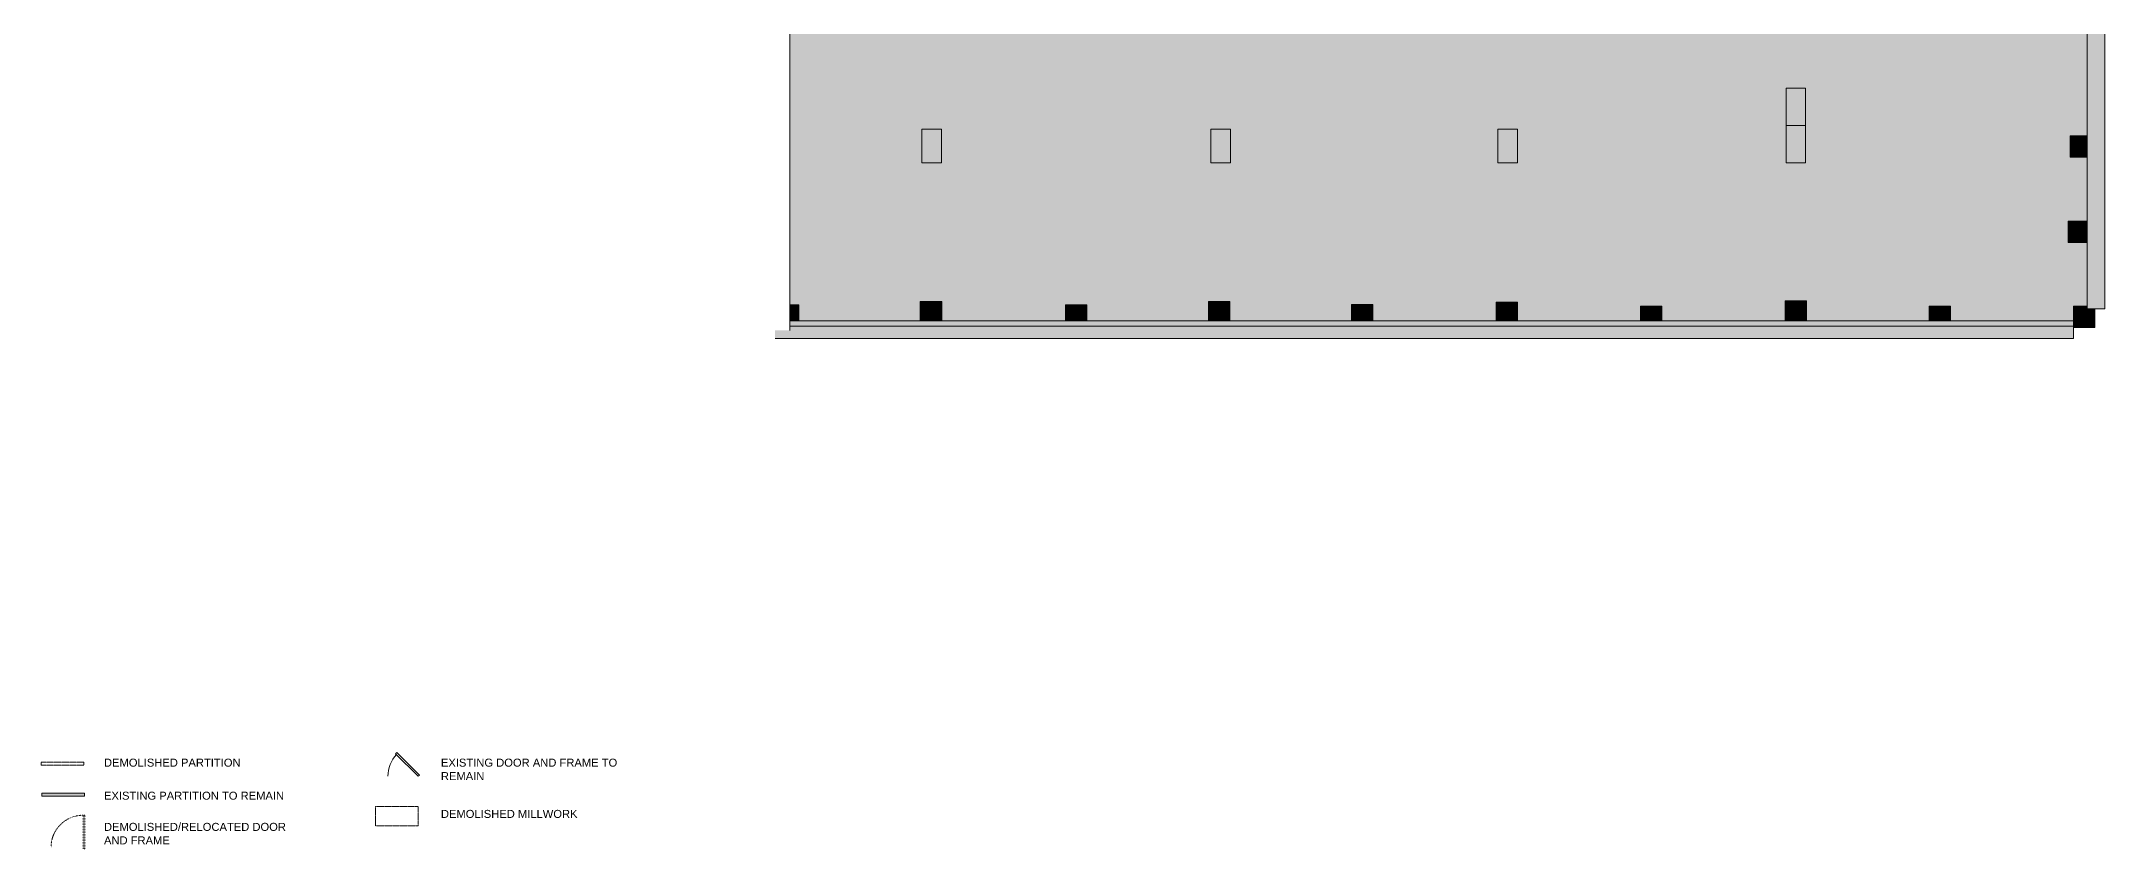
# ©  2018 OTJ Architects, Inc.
# Model space of a CAD drawing. Header units: inches. Extents: x 628 to 2949, y -226 to 2134.
# Drawn here: x 628 to 2949, y -226 to 683 of the extents above; entities that cross this region are included whole.
import ezdxf

# ---------------------------------------------------------------- set-up
doc = ezdxf.new("R2010")
doc.units = ezdxf.units.IN
doc.header["$MEASUREMENT"] = 0
doc.linetypes.add('Dash 1_16_', pattern=[0.125, 0.0625, -0.0625])
doc.linetypes.add('Demolished 3_16_', pattern=[0.28125, 0.1875, -0.09375])
for name, color, linetype, lineweight in [('A-COLS', 52, 'Continuous', 13), ('A-DETL', 90, 'Continuous', 9), ('A-DETL-DEMO', 6, 'Demolished 3_16_', 9), ('A-DETL-GENF', 92, 'Continuous', 9), ('A-DETL-MEDM', 33, 'Continuous', 20), ('A-DETL-THIN', 151, 'Continuous', 9), ('A-WALL', 113, 'Continuous', 13), ('A-WALL-PATT', 111, 'Continuous', 13), ('G-ANNO-TEXT', 231, 'Continuous', 9)]:
    doc.layers.add(name, color=color, linetype=linetype, lineweight=lineweight)
doc.styles.add('Swis721 Lt BT', font='swissl.ttf', dxfattribs={"height": 9})

# ---------------------------------------------------------------- blocks, each defined once
blk = doc.blocks.new('Break Line1 - Break Line 2-7655819-Level XX  DEMOLITION')
at = {"layer": 'A-DETL-MEDM'}
for p, q in [((-576.7, 0), (-1.5, 0)), ((-1.5, 0), (-0.7, 3.4)), ((-0.7, 3.4), (0.8, -3.4)), ((0.8, -3.4), (1.5, 0)), ((1.5, 0), (1199.4, 0))]:
    blk.add_line(p, q, dxfattribs=at)

msp = doc.modelspace()

# ---------------------------------------------------------------- hatches: boundary and pattern name
at = {"layer": 'A-COLS'}
for points in [[(2612.2, 588.4), (2612.2, 630.4), (2590.2, 630.4), (2590.2, 588.4)], [(1640.2, 546.4), (1640.2, 584.4), (1618.2, 584.4), (1618.2, 546.4)], [(1965.2, 546.4), (1965.2, 584.4), (1943.2, 584.4), (1943.2, 546.4)], [(2288.2, 546.4), (2288.2, 584.4), (2266.2, 584.4), (2266.2, 546.4)], [(2612.2, 546.4), (2612.2, 588.4), (2590.2, 588.4), (2590.2, 546.4)], [(2125.6, 368.9), (2125.6, 386.9), (2101.6, 386.9), (2101.6, 368.9)]]:
    msp.add_hatch(color=250, dxfattribs=at).paths.add_polyline_path(points, flags=0)
at = {"layer": 'A-DETL-GENF'}
h = msp.add_hatch(color=9, dxfattribs=at)
h.paths.add_polyline_path([(1479.6, 368.7), (1616.4, 368.7), (1616.4, 390.4), (1640.4, 390.4), (1640.4, 368.7), (1779.6, 368.7), (1779.6, 386.4), (1803.6, 386.4), (1803.6, 368.7), (1940.5, 368.7), (1940.5, 390.4), (1964.5, 390.4), (1964.5, 368.7), (2264.3, 368.7), (2264.3, 389.4), (2288.3, 389.4), (2288.3, 368.7), (2426.5, 368.7), (2426.5, 385), (2450.5, 385), (2450.5, 368.7), (2589.2, 368.7), (2589.2, 391), (2613.2, 391), (2613.2, 368.7), (2751.4, 368.7), (2751.4, 385), (2775.4, 385), (2775.4, 368.7), (2913.6, 368.7), (2913.6, 385.2), (2928.9, 385.2), (2928.9, 456.7), (2907.5, 456.7), (2907.5, 480.7), (2928.9, 480.7), (2928.9, 552.9), (2909.7, 552.9), (2909.7, 576.9), (2928.9, 576.9), (2928.9, 715.1), (2909.6, 715.1), (2909.6, 724.3), (2612.2, 724.3), (2612.2, 706.9), (2494.5, 706.9), (2494.5, 734.3), (2332, 734.4), (2332, 831.4), (2265.5, 831.4), (2265.5, 902.7), (1963.5, 902.7), (1963.5, 868.6), (1941.5, 868.6), (1941.5, 902.7), (1640.2, 902.7), (1640.2, 866.6), (1618.2, 866.6), (1618.2, 902.7), (1483.9, 902.7), (1483.9, 901.9), (1482.4, 901.9), (1482.4, 902.7), (1469.6, 902.7), (1469.6, 386.6), (1479.6, 386.6)], flags=0)
h.paths.add_polyline_path([(2101.6, 368.9), (2101.6, 386.9), (2125.6, 386.9), (2125.6, 368.9)], flags=0)
h.paths.add_polyline_path([(2612.2, 546.4), (2590.2, 546.4), (2590.2, 630.4), (2612.2, 630.4), (2612.2, 555.5)], flags=0)
h.paths.add_polyline_path([(2288.2, 546.4), (2266.2, 546.4), (2266.2, 584.4), (2288.2, 584.4)], flags=0)
h.paths.add_polyline_path([(1964.5, 546.4), (1943.2, 546.4), (1943.2, 584.4), (1965.2, 584.4), (1965.2, 546.4)], flags=0)
h.paths.add_polyline_path([(1640.2, 546.4), (1618.2, 546.4), (1618.2, 584.4), (1640.2, 584.4), (1640.2, 580.2)], flags=0)
h.paths.add_polyline_path([(1640.2, 828.4), (1618.2, 828.4), (1618.2, 866.4), (1640.2, 866.4), (1640.2, 830.8)], flags=0)
msp.add_hatch(color=7, dxfattribs=at).paths.add_polyline_path([(676, -166.6), (676, -163.1), (628, -163.1), (628, -166.6)], flags=0)
at = {"layer": 'A-WALL'}
for points in [[(2911.6, 552.9), (2928.9, 552.9), (2928.9, 576.9), (2909.7, 576.9), (2909.7, 552.9)], [(2913.6, 456.7), (2928.9, 456.7), (2928.9, 480.7), (2907.5, 480.7), (2907.5, 456.7), (2911.6, 456.7)], [(1479.6, 368.7), (1479.6, 386.6), (1469.6, 386.6), (1469.6, 368.7)], [(1640.2, 368.7), (1640.4, 368.7), (1640.4, 390.4), (1616.4, 390.4), (1616.4, 368.7), (1618.2, 368.7)], [(1803.6, 368.7), (1803.6, 386.4), (1779.6, 386.4), (1779.6, 368.7)], [(1940.5, 368.7), (1964.5, 368.7), (1964.5, 390.4), (1940.5, 390.4)], [(2288.2, 368.7), (2288.3, 368.7), (2288.3, 389.4), (2264.3, 389.4), (2264.3, 368.7), (2266.2, 368.7)], [(2450.5, 368.7), (2450.5, 385), (2426.5, 385), (2426.5, 368.7)], [(2589.2, 368.7), (2613.2, 368.7), (2613.2, 391), (2589.2, 391)], [(2775.4, 368.7), (2775.4, 385), (2751.4, 385), (2751.4, 368.7)], [(2937.6, 361), (2937.6, 382), (2928.9, 382), (2928.9, 385), (2913.6, 385), (2913.6, 361), (2928.9, 361)]]:
    msp.add_hatch(color=250, dxfattribs=at).paths.add_polyline_path(points, flags=0)
at = {"layer": 'A-WALL-PATT', "lineweight": 9}
for points in [[(2948.7, 382), (2948.7, 1092.4), (2928.9, 1092.4), (2928.9, 382)], [(2628.1, 348.8), (2913.6, 348.8), (2913.6, 368.7), (1469.6, 368.7), (1469.6, 357.7), (1453, 357.7), (1453, 348.8), (2236.4, 348.8)]]:
    msp.add_hatch(color=7, dxfattribs=at).paths.add_polyline_path(points, flags=0)

# ---------------------------------------------------------------- linework, layer by layer
at = {"layer": 'A-COLS', "color": 8, "lineweight": 20}
for p, q in [((2612.2, 630.4), (2590.2, 630.4)), ((2590.2, 630.4), (2590.2, 588.4)), ((2612.2, 588.4), (2612.2, 630.4)), ((1640.2, 584.4), (1618.2, 584.4)), ((1618.2, 584.4), (1618.2, 546.4)), ((1640.2, 546.4), (1640.2, 584.4)), ((1965.2, 584.4), (1943.2, 584.4)), ((1943.2, 584.4), (1943.2, 546.4)), ((1965.2, 546.4), (1965.2, 584.4)), ((2288.2, 584.4), (2266.2, 584.4)), ((2266.2, 584.4), (2266.2, 546.4)), ((2288.2, 546.4), (2288.2, 584.4)), ((2612.2, 588.4), (2590.2, 588.4)), ((2590.2, 588.4), (2590.2, 546.4)), ((2590.2, 588.4), (2612.2, 588.4)), ((2612.2, 546.4), (2612.2, 588.4)), ((1618.2, 546.4), (1640.2, 546.4)), ((1943.2, 546.4), (1965.2, 546.4)), ((2266.2, 546.4), (2288.2, 546.4)), ((2590.2, 546.4), (2612.2, 546.4)), ((2125.6, 386.9), (2101.6, 386.9)), ((2101.6, 386.9), (2101.6, 368.9)), ((2125.6, 368.9), (2125.6, 386.9)), ((2101.6, 368.9), (2125.6, 368.9))]:
    msp.add_line(p, q, dxfattribs=at)
at = {"layer": 'A-DETL', "linetype": 'Dash 1_16_'}
for p, q in [((674.6, -225.6), (674.6, -187.9)), ((676.6, -187.9), (674.6, -187.9)), ((676.6, -225.6), (676.6, -187.9)), ((676.6, -225.6), (674.6, -225.6))]:
    msp.add_line(p, q, dxfattribs=at)
msp.add_arc((674.6, -224), 36.1, 90.0634, 180, dxfattribs=at)
at = {"layer": 'A-DETL-DEMO'}
for p, q in [((627.5, -131.5), (627.5, -128)), ((627.5, -128), (675.5, -128)), ((627.5, -131.5), (675.5, -131.5)), ((675.5, -128), (675.5, -131.5)), ((1003.4, -178.2), (1051.4, -178.2)), ((1003.4, -199.7), (1003.4, -178.2)), ((1051.4, -178.2), (1051.4, -199.7)), ((1051.4, -199.7), (1003.4, -199.7))]:
    msp.add_line(p, q, dxfattribs=at)
at = {"layer": 'A-DETL-THIN'}
for p, q in [((2928.9, 385.2), (2928.9, 715.1)), ((2913.6, 362.7), (2913.6, 385.2)), ((2913.6, 385.2), (2928.9, 385.2)), ((1469.6, 362.7), (2913.6, 362.7)), ((1027.6, -117.3), (1026.2, -118.7)), ((1051.6, -144.1), (1026.2, -118.7)), ((1053, -142.7), (1027.6, -117.3)), ((1053, -142.7), (1051.6, -144.1)), ((676, -163.1), (628, -163.1)), ((628, -163.1), (628, -166.6)), ((628, -166.6), (676, -166.6)), ((676, -166.6), (676, -163.1))]:
    msp.add_line(p, q, dxfattribs=at)
msp.add_arc((1053.6, -144.1), 36.1, 137.2472, 180, dxfattribs=at)
at = {"layer": 'A-WALL', "color": 8, "lineweight": 20}
for p, q in [((2948.7, 382), (2948.7, 1092.4)), ((2928.9, 715.1), (2928.9, 576.9)), ((2928.9, 576.9), (2909.7, 576.9)), ((2909.7, 576.9), (2909.7, 552.9)), ((2909.7, 552.9), (2928.9, 552.9)), ((2928.9, 552.9), (2928.9, 480.7)), ((2928.9, 480.7), (2907.5, 480.7)), ((2907.5, 480.7), (2907.5, 456.7)), ((2907.5, 456.7), (2928.9, 456.7)), ((2928.9, 456.7), (2928.9, 385)), ((1479.6, 386.6), (1469.6, 386.6)), ((1479.6, 368.7), (1479.6, 386.6)), ((1640.4, 390.4), (1616.4, 390.4)), ((1616.4, 390.4), (1616.4, 368.7)), ((1640.4, 368.7), (1640.4, 390.4)), ((1803.6, 386.4), (1779.6, 386.4)), ((1779.6, 386.4), (1779.6, 368.7)), ((1803.6, 368.7), (1803.6, 386.4)), ((1964.5, 390.4), (1940.5, 390.4)), ((1940.5, 390.4), (1940.5, 368.7)), ((1964.5, 368.7), (1964.5, 390.4)), ((2288.3, 389.4), (2264.3, 389.4)), ((2264.3, 389.4), (2264.3, 368.7)), ((2288.3, 368.7), (2288.3, 389.4)), ((2450.5, 385), (2426.5, 385)), ((2426.5, 385), (2426.5, 368.7)), ((2450.5, 368.7), (2450.5, 385)), ((2613.2, 391), (2589.2, 391)), ((2589.2, 391), (2589.2, 368.7)), ((2613.2, 368.7), (2613.2, 391)), ((2775.4, 385), (2751.4, 385)), ((2751.4, 385), (2751.4, 368.7)), ((2775.4, 368.7), (2775.4, 385)), ((2928.9, 385), (2913.6, 385)), ((2913.6, 385), (2913.6, 368.7)), ((2937.6, 361), (2937.6, 382)), ((2937.6, 382), (2948.7, 382)), ((1453, 348.8), (2913.6, 348.8)), ((1616.4, 368.7), (1479.6, 368.7)), ((1779.6, 368.7), (1640.4, 368.7)), ((1940.5, 368.7), (1803.6, 368.7)), ((2264.3, 368.7), (1964.5, 368.7)), ((2426.5, 368.7), (2288.3, 368.7)), ((2589.2, 368.7), (2450.5, 368.7)), ((2751.4, 368.7), (2613.2, 368.7)), ((2913.6, 368.7), (2775.4, 368.7)), ((2913.6, 361), (2937.6, 361)), ((2913.6, 348.8), (2913.6, 361))]:
    msp.add_line(p, q, dxfattribs=at)
at = {"layer": 'A-WALL', "lineweight": 9}
for p, q in [((2928.9, 552.9), (2928.9, 576.9)), ((2928.9, 456.7), (2928.9, 480.7)), ((2928.9, 382), (2928.9, 385)), ((2937.6, 382), (2928.9, 382)), ((1469.6, 368.7), (1479.6, 368.7)), ((1616.4, 368.7), (1640.4, 368.7)), ((1779.6, 368.7), (1803.6, 368.7)), ((1940.5, 368.7), (1964.5, 368.7)), ((2264.3, 368.7), (2288.3, 368.7)), ((2426.5, 368.7), (2450.5, 368.7)), ((2589.2, 368.7), (2613.2, 368.7)), ((2751.4, 368.7), (2775.4, 368.7)), ((2913.6, 368.7), (2913.6, 361))]:
    msp.add_line(p, q, dxfattribs=at)

# ---------------------------------------------------------------- block references
at = {"layer": 'A-DETL-GENF', "rotation": 89.99999999999987}
msp.add_blockref('Break Line1 - Break Line 2-7655819-Level XX  DEMOLITION', (1469.6, 934.5), dxfattribs=at)

# ---------------------------------------------------------------- texts
at = {"layer": 'G-ANNO-TEXT', "color": 7, "char_height": 9, "attachment_point": 1, "style": 'Swis721 Lt BT'}
for s, insert, width in [('DEMOLISHED PARTITION ', (698.1, -124.2), 180.891), ('EXISTING DOOR AND FRAME TO ', (1077.1, -124.2), 233.007), ('EXISTING PARTITION TO REMAIN', (698.1, -161.4), 229.674), ('REMAIN', (1077.1, -139.4), 56.055), ('DEMOLISHED MILLWORK', (1077.1, -181.9), 179.376), ('DEMOLISHED/RELOCATED DOOR ', (698.1, -196.5), 242.703), ('AND FRAME', (698.1, -211.7), 85.749)]:
    msp.add_mtext(s, dxfattribs=dict(at, insert=insert, width=width))

doc.saveas('drawing.dxf')
